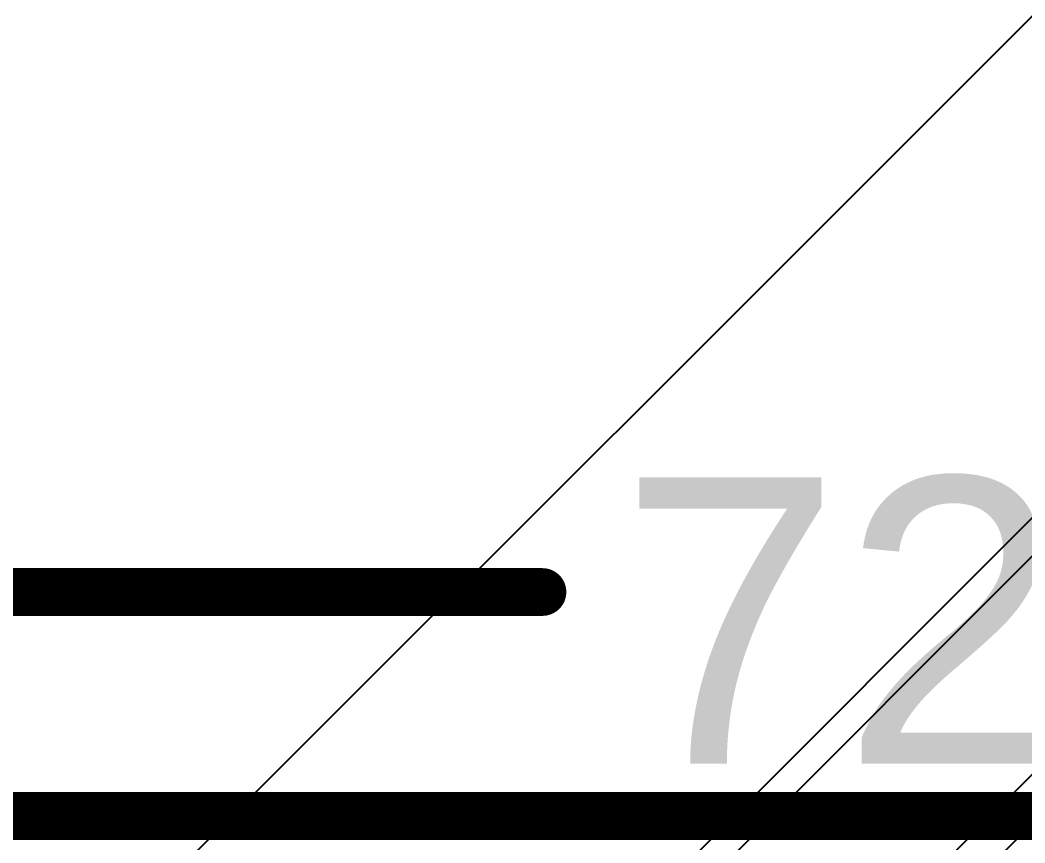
# Model space of a CAD drawing. Header units: inches. Extents: x -6 to 5433, y -4 to 5447.
# Drawn here: x 22.28 to 27.63, y 34.35 to 38.73 of the extents above; entities that cross this region are included whole.
import ezdxf

# ---------------------------------------------------------------- set-up
doc = ezdxf.new("R2010")
doc.units = ezdxf.units.IN
for name, color, linetype in [('Board_outline', 216, 'Continuous'), ('Dimensions', 6, 'Continuous'), ('Top Solder', 216, 'Continuous')]:
    doc.layers.add(name, color=color, linetype=linetype)
doc.styles.add('Arial', font='', dxfattribs={"height": 0.2})
doc.styles.get('Arial').set_extended_font_data('Arial')

# ---------------------------------------------------------------- blocks, each defined once
blk = doc.blocks.new('TL3340AF160QG_33')
at = {"layer": 'Top Solder'}
for p in [(-1.71, 0.3751), (0.7722, 1.9528)]:
    blk.add_line(p, (-5441.5052, 5436.5959), dxfattribs=at)
blk = doc.blocks.new('WQFN_30_EP_2_5_4_5__43')
at = {"layer": 'Top Solder'}
for p in [(1.0303, -1.946), (-0.9382, -2.4882), (0.6841, -2.4976)]:
    blk.add_line(p, (-5421.1797, -5430.6074), dxfattribs=at)

msp = doc.modelspace()

# ---------------------------------------------------------------- linework, layer by layer
at = {"layer": 'Board_outline'}
msp.add_lwpolyline([(-4.9266, 34.495, 0.254, 0.254, 0), (66.0654, 34.495, 0.254, 0.254, 0)], format="xyseb", dxfattribs=at)
at = {"layer": 'Dimensions'}
msp.add_lwpolyline([(-5.4266, 35.687, 0.254, 0.254, 0), (25.0631, 35.687, 0.254, 0.254, 0)], format="xyseb", dxfattribs=at)
msp.add_lwpolyline([(24.9996, 35.687, 0.127, 0.127, 1), (25.1266, 35.687, 0.127, 0.127, 1)], format="xyseb", close=True, dxfattribs=at)

# ---------------------------------------------------------------- block references
for name, p, rotation in [('TL3340AF160QG_33', (-3.7438, 5.9879), 270), ('WQFN_30_EP_2_5_4_5__43', (11.6724, 16.8857), 180)]:
    msp.add_blockref(name, p, dxfattribs=dict(rotation=rotation))

# ---------------------------------------------------------------- texts
at = {"layer": 'Dimensions', "style": 'Arial'}
msp.add_text('72 (mm)', height=1.524, dxfattribs=at).set_placement((25.4695, 34.7728))

doc.saveas('drawing.dxf')
